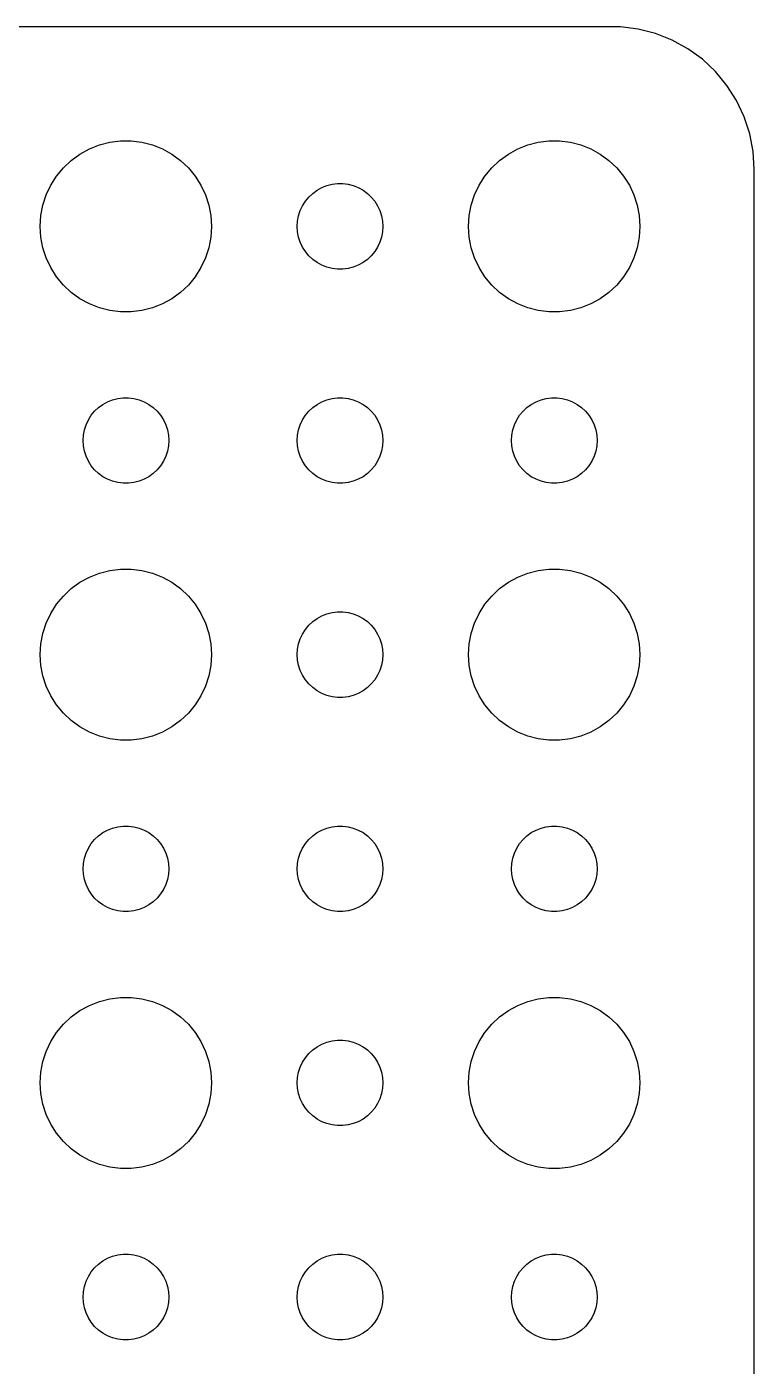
# Model space of a CAD drawing. Header units: metres. Extents: x -90 to 90, y -89 to 89.
# Drawn here: x 64.03 to 89.5, y 42.58 to 89.49 of the extents above; entities that cross this region are included whole.
import ezdxf

# ---------------------------------------------------------------- set-up
doc = ezdxf.new("R2010")
doc.units = ezdxf.units.M

msp = doc.modelspace()

# ---------------------------------------------------------------- linework, layer by layer
for p, q in [((84.8139, 89.4901), (-84.8139, 89.4901)), ((85.4369, 89.4114), (84.8139, 89.4901)), ((86.0451, 89.2553), (85.4369, 89.4114)), ((86.6289, 89.0241), (86.0451, 89.2553)), ((87.1791, 88.7216), (86.6289, 89.0241)), ((87.6871, 88.3526), (87.1791, 88.7216)), ((88.1448, 87.9227), (87.6871, 88.3526)), ((88.5451, 87.4389), (88.1448, 87.9227)), ((88.8815, 86.9088), (88.5451, 87.4389)), ((89.1489, 86.3406), (88.8815, 86.9088)), ((89.3429, 85.7434), (89.1489, 86.3406)), ((66.573, 85.3532), (66.9379, 85.4469)), ((66.9379, 85.4469), (67.3116, 85.4941)), ((67.3116, 85.4941), (67.6884, 85.4941)), ((67.6884, 85.4941), (68.0621, 85.4469)), ((68.0621, 85.4469), (68.427, 85.3532)), ((81.573, 85.3532), (81.9379, 85.4469)), ((81.9379, 85.4469), (82.3116, 85.4941)), ((82.3116, 85.4941), (82.6884, 85.4941)), ((82.6884, 85.4941), (83.0621, 85.4469)), ((83.0621, 85.4469), (83.427, 85.3532)), ((89.4606, 85.1267), (89.3429, 85.7434)), ((65.5877, 84.8115), (65.8925, 85.033)), ((65.8925, 85.033), (66.2227, 85.2145)), ((66.2227, 85.2145), (66.573, 85.3532)), ((68.427, 85.3532), (68.7773, 85.2145)), ((68.7773, 85.2145), (69.1075, 85.033)), ((69.1075, 85.033), (69.4123, 84.8115)), ((80.5877, 84.8115), (80.8925, 85.033)), ((80.8925, 85.033), (81.2227, 85.2145)), ((81.2227, 85.2145), (81.573, 85.3532)), ((83.427, 85.3532), (83.7773, 85.2145)), ((83.7773, 85.2145), (84.1075, 85.033)), ((84.1075, 85.033), (84.4123, 84.8115)), ((89.5, 84.5), (89.4606, 85.1267)), ((65.073, 84.2634), (65.3131, 84.5536)), ((65.3131, 84.5536), (65.5877, 84.8115)), ((69.4123, 84.8115), (69.6869, 84.5536)), ((69.6869, 84.5536), (69.927, 84.2634)), ((80.073, 84.2634), (80.3131, 84.5536)), ((80.3131, 84.5536), (80.5877, 84.8115)), ((84.4123, 84.8115), (84.6869, 84.5536)), ((84.6869, 84.5536), (84.927, 84.2634)), ((89.5, -84.5), (89.5, 84.5)), ((64.8711, 83.9453), (65.073, 84.2634)), ((69.927, 84.2634), (70.1289, 83.9453)), ((74.5365, 83.9266), (74.7189, 83.9734)), ((74.7189, 83.9734), (74.9058, 83.997)), ((74.9058, 83.997), (75.0942, 83.997)), ((75.0942, 83.997), (75.2811, 83.9734)), ((75.2811, 83.9734), (75.4635, 83.9266)), ((79.8711, 83.9453), (80.073, 84.2634)), ((84.927, 84.2634), (85.1289, 83.9453)), ((64.5943, 83.2461), (64.7107, 83.6044)), ((64.7107, 83.6044), (64.8711, 83.9453)), ((70.1289, 83.9453), (70.2893, 83.6044)), ((70.2893, 83.6044), (70.4057, 83.2461)), ((73.7865, 83.3817), (73.9065, 83.5268)), ((73.9065, 83.5268), (74.0439, 83.6558)), ((74.0439, 83.6558), (74.1963, 83.7665)), ((74.1963, 83.7665), (74.3613, 83.8572)), ((74.3613, 83.8572), (74.5365, 83.9266)), ((75.4635, 83.9266), (75.6387, 83.8572)), ((75.6387, 83.8572), (75.8037, 83.7665)), ((75.8037, 83.7665), (75.9561, 83.6558)), ((75.9561, 83.6558), (76.0934, 83.5268)), ((76.0934, 83.5268), (76.2135, 83.3817)), ((79.5943, 83.2461), (79.7107, 83.6044)), ((79.7107, 83.6044), (79.8711, 83.9453)), ((85.1289, 83.9453), (85.2893, 83.6044)), ((85.2893, 83.6044), (85.4057, 83.2461)), ((64.5237, 82.876), (64.5943, 83.2461)), ((70.4057, 83.2461), (70.4763, 82.876)), ((73.5471, 82.873), (73.6053, 83.0522)), ((73.6053, 83.0522), (73.6855, 83.2226)), ((73.6855, 83.2226), (73.7865, 83.3817)), ((76.2135, 83.3817), (76.3145, 83.2226)), ((76.3145, 83.2226), (76.3947, 83.0522)), ((76.3947, 83.0522), (76.4529, 82.873)), ((79.5237, 82.876), (79.5943, 83.2461)), ((85.4057, 83.2461), (85.4763, 82.876)), ((64.5, 82.5), (64.5237, 82.876)), ((70.4763, 82.876), (70.5, 82.5)), ((73.5, 82.5), (73.5118, 82.688)), ((73.5118, 82.688), (73.5471, 82.873)), ((76.4529, 82.873), (76.4882, 82.688)), ((76.4882, 82.688), (76.5, 82.5)), ((79.5, 82.5), (79.5237, 82.876)), ((85.4763, 82.876), (85.5, 82.5)), ((64.5237, 82.124), (64.5, 82.5)), ((64.5943, 81.7539), (64.5237, 82.124)), ((70.4763, 82.124), (70.4057, 81.7539)), ((70.5, 82.5), (70.4763, 82.124)), ((73.5118, 82.312), (73.5, 82.5)), ((73.5471, 82.127), (73.5118, 82.312)), ((73.6053, 81.9478), (73.5471, 82.127)), ((76.4529, 82.127), (76.3947, 81.9478)), ((76.4882, 82.312), (76.4529, 82.127)), ((76.5, 82.5), (76.4882, 82.312)), ((79.5237, 82.124), (79.5, 82.5)), ((79.5943, 81.7539), (79.5237, 82.124)), ((85.4763, 82.124), (85.4057, 81.7539)), ((85.5, 82.5), (85.4763, 82.124)), ((64.7107, 81.3956), (64.5943, 81.7539)), ((70.4057, 81.7539), (70.2893, 81.3956)), ((73.6855, 81.7774), (73.6053, 81.9478)), ((73.7865, 81.6183), (73.6855, 81.7774)), ((76.3145, 81.7774), (76.2135, 81.6183)), ((76.3947, 81.9478), (76.3145, 81.7774)), ((79.7107, 81.3956), (79.5943, 81.7539)), ((85.4057, 81.7539), (85.2893, 81.3956)), ((64.8711, 81.0547), (64.7107, 81.3956)), ((70.2893, 81.3956), (70.1289, 81.0547)), ((73.9065, 81.4732), (73.7865, 81.6183)), ((74.0439, 81.3442), (73.9065, 81.4732)), ((74.1963, 81.2335), (74.0439, 81.3442)), ((74.3613, 81.1428), (74.1963, 81.2335)), ((75.8037, 81.2335), (75.6387, 81.1428)), ((75.9561, 81.3442), (75.8037, 81.2335)), ((76.0934, 81.4732), (75.9561, 81.3442)), ((76.2135, 81.6183), (76.0934, 81.4732)), ((79.8711, 81.0547), (79.7107, 81.3956)), ((85.2893, 81.3956), (85.1289, 81.0547)), ((65.073, 80.7366), (64.8711, 81.0547)), ((65.3131, 80.4464), (65.073, 80.7366)), ((69.927, 80.7366), (69.6869, 80.4464)), ((70.1289, 81.0547), (69.927, 80.7366)), ((74.5365, 81.0734), (74.3613, 81.1428)), ((74.7189, 81.0266), (74.5365, 81.0734)), ((74.9058, 81.003), (74.7189, 81.0266)), ((75.0942, 81.003), (74.9058, 81.003)), ((75.2811, 81.0266), (75.0942, 81.003)), ((75.4635, 81.0734), (75.2811, 81.0266)), ((75.6387, 81.1428), (75.4635, 81.0734)), ((80.073, 80.7366), (79.8711, 81.0547)), ((80.3131, 80.4464), (80.073, 80.7366)), ((84.927, 80.7366), (84.6869, 80.4464)), ((85.1289, 81.0547), (84.927, 80.7366)), ((65.5877, 80.1885), (65.3131, 80.4464)), ((69.6869, 80.4464), (69.4123, 80.1885)), ((80.5877, 80.1885), (80.3131, 80.4464)), ((84.6869, 80.4464), (84.4123, 80.1885)), ((65.8925, 79.967), (65.5877, 80.1885)), ((66.2227, 79.7855), (65.8925, 79.967)), ((66.573, 79.6468), (66.2227, 79.7855)), ((68.7773, 79.7855), (68.427, 79.6468)), ((69.1075, 79.967), (68.7773, 79.7855)), ((69.4123, 80.1885), (69.1075, 79.967)), ((80.8925, 79.967), (80.5877, 80.1885)), ((81.2227, 79.7855), (80.8925, 79.967)), ((81.573, 79.6468), (81.2227, 79.7855)), ((83.7773, 79.7855), (83.427, 79.6468)), ((84.1075, 79.967), (83.7773, 79.7855)), ((84.4123, 80.1885), (84.1075, 79.967)), ((66.9379, 79.5531), (66.573, 79.6468)), ((67.3116, 79.5059), (66.9379, 79.5531)), ((67.6884, 79.5059), (67.3116, 79.5059)), ((68.0621, 79.5531), (67.6884, 79.5059)), ((68.427, 79.6468), (68.0621, 79.5531)), ((81.9379, 79.5531), (81.573, 79.6468)), ((82.3116, 79.5059), (81.9379, 79.5531)), ((82.6884, 79.5059), (82.3116, 79.5059)), ((83.0621, 79.5531), (82.6884, 79.5059)), ((83.427, 79.6468), (83.0621, 79.5531)), ((67.0365, 76.4266), (67.2189, 76.4734)), ((67.2189, 76.4734), (67.4058, 76.497)), ((67.4058, 76.497), (67.5942, 76.497)), ((67.5942, 76.497), (67.7811, 76.4734)), ((67.7811, 76.4734), (67.9635, 76.4266)), ((74.5365, 76.4266), (74.7189, 76.4734)), ((74.7189, 76.4734), (74.9058, 76.497)), ((74.9058, 76.497), (75.0942, 76.497)), ((75.0942, 76.497), (75.2811, 76.4734)), ((75.2811, 76.4734), (75.4635, 76.4266)), ((82.0365, 76.4266), (82.2189, 76.4734)), ((82.2189, 76.4734), (82.4058, 76.497)), ((82.4058, 76.497), (82.5942, 76.497)), ((82.5942, 76.497), (82.7811, 76.4734)), ((82.7811, 76.4734), (82.9635, 76.4266)), ((66.2865, 75.8817), (66.4065, 76.0268)), ((66.4065, 76.0268), (66.5439, 76.1558)), ((66.5439, 76.1558), (66.6963, 76.2665)), ((66.6963, 76.2665), (66.8613, 76.3572)), ((66.8613, 76.3572), (67.0365, 76.4266)), ((67.9635, 76.4266), (68.1387, 76.3572)), ((68.1387, 76.3572), (68.3037, 76.2665)), ((68.3037, 76.2665), (68.4561, 76.1558)), ((68.4561, 76.1558), (68.5934, 76.0268)), ((68.5934, 76.0268), (68.7135, 75.8817)), ((73.7865, 75.8817), (73.9065, 76.0268)), ((73.9065, 76.0268), (74.0439, 76.1558)), ((74.0439, 76.1558), (74.1963, 76.2665)), ((74.1963, 76.2665), (74.3613, 76.3572)), ((74.3613, 76.3572), (74.5365, 76.4266)), ((75.4635, 76.4266), (75.6387, 76.3572)), ((75.6387, 76.3572), (75.8037, 76.2665)), ((75.8037, 76.2665), (75.9561, 76.1558)), ((75.9561, 76.1558), (76.0934, 76.0268)), ((76.0934, 76.0268), (76.2135, 75.8817)), ((81.2865, 75.8817), (81.4065, 76.0268)), ((81.4065, 76.0268), (81.5439, 76.1558)), ((81.5439, 76.1558), (81.6963, 76.2665)), ((81.6963, 76.2665), (81.8613, 76.3572)), ((81.8613, 76.3572), (82.0365, 76.4266)), ((82.9635, 76.4266), (83.1387, 76.3572)), ((83.1387, 76.3572), (83.3037, 76.2665)), ((83.3037, 76.2665), (83.4561, 76.1558)), ((83.4561, 76.1558), (83.5934, 76.0268)), ((83.5934, 76.0268), (83.7135, 75.8817)), ((66.0471, 75.373), (66.1053, 75.5522)), ((66.1053, 75.5522), (66.1855, 75.7226)), ((66.1855, 75.7226), (66.2865, 75.8817)), ((68.7135, 75.8817), (68.8145, 75.7226)), ((68.8145, 75.7226), (68.8947, 75.5522)), ((68.8947, 75.5522), (68.9529, 75.373)), ((73.5471, 75.373), (73.6053, 75.5522)), ((73.6053, 75.5522), (73.6855, 75.7226)), ((73.6855, 75.7226), (73.7865, 75.8817)), ((76.2135, 75.8817), (76.3145, 75.7226)), ((76.3145, 75.7226), (76.3947, 75.5522)), ((76.3947, 75.5522), (76.4529, 75.373)), ((81.0471, 75.373), (81.1053, 75.5522)), ((81.1053, 75.5522), (81.1855, 75.7226)), ((81.1855, 75.7226), (81.2865, 75.8817)), ((83.7135, 75.8817), (83.8145, 75.7226)), ((83.8145, 75.7226), (83.8947, 75.5522)), ((83.8947, 75.5522), (83.9529, 75.373)), ((66, 75), (66.0118, 75.188)), ((66.0118, 75.188), (66.0471, 75.373)), ((68.9529, 75.373), (68.9882, 75.188)), ((68.9882, 75.188), (69, 75)), ((73.5, 75), (73.5118, 75.188)), ((73.5118, 75.188), (73.5471, 75.373)), ((76.4529, 75.373), (76.4882, 75.188)), ((76.4882, 75.188), (76.5, 75)), ((81, 75), (81.0118, 75.188)), ((81.0118, 75.188), (81.0471, 75.373)), ((83.9529, 75.373), (83.9882, 75.188)), ((83.9882, 75.188), (84, 75)), ((66.0118, 74.812), (66, 75)), ((66.0471, 74.627), (66.0118, 74.812)), ((66.1053, 74.4478), (66.0471, 74.627)), ((68.9529, 74.627), (68.8947, 74.4478)), ((68.9882, 74.812), (68.9529, 74.627)), ((69, 75), (68.9882, 74.812)), ((73.5118, 74.812), (73.5, 75)), ((73.5471, 74.627), (73.5118, 74.812)), ((73.6053, 74.4478), (73.5471, 74.627)), ((76.4529, 74.627), (76.3947, 74.4478)), ((76.4882, 74.812), (76.4529, 74.627)), ((76.5, 75), (76.4882, 74.812)), ((81.0118, 74.812), (81, 75)), ((81.0471, 74.627), (81.0118, 74.812)), ((81.1053, 74.4478), (81.0471, 74.627)), ((83.9529, 74.627), (83.8947, 74.4478)), ((83.9882, 74.812), (83.9529, 74.627)), ((84, 75), (83.9882, 74.812)), ((66.1855, 74.2774), (66.1053, 74.4478)), ((66.2865, 74.1183), (66.1855, 74.2774)), ((68.8145, 74.2774), (68.7135, 74.1183)), ((68.8947, 74.4478), (68.8145, 74.2774)), ((73.6855, 74.2774), (73.6053, 74.4478)), ((73.7865, 74.1183), (73.6855, 74.2774)), ((76.3145, 74.2774), (76.2135, 74.1183)), ((76.3947, 74.4478), (76.3145, 74.2774)), ((81.1855, 74.2774), (81.1053, 74.4478)), ((81.2865, 74.1183), (81.1855, 74.2774)), ((83.8145, 74.2774), (83.7135, 74.1183)), ((83.8947, 74.4478), (83.8145, 74.2774)), ((66.4065, 73.9732), (66.2865, 74.1183)), ((66.5439, 73.8442), (66.4065, 73.9732)), ((66.6963, 73.7335), (66.5439, 73.8442)), ((66.8613, 73.6428), (66.6963, 73.7335)), ((68.3037, 73.7335), (68.1387, 73.6428)), ((68.4561, 73.8442), (68.3037, 73.7335)), ((68.5934, 73.9732), (68.4561, 73.8442)), ((68.7135, 74.1183), (68.5934, 73.9732)), ((73.9065, 73.9732), (73.7865, 74.1183)), ((74.0439, 73.8442), (73.9065, 73.9732)), ((74.1963, 73.7335), (74.0439, 73.8442)), ((74.3613, 73.6428), (74.1963, 73.7335)), ((75.8037, 73.7335), (75.6387, 73.6428)), ((75.9561, 73.8442), (75.8037, 73.7335)), ((76.0934, 73.9732), (75.9561, 73.8442)), ((76.2135, 74.1183), (76.0934, 73.9732)), ((81.4065, 73.9732), (81.2865, 74.1183)), ((81.5439, 73.8442), (81.4065, 73.9732)), ((81.6963, 73.7335), (81.5439, 73.8442)), ((81.8613, 73.6428), (81.6963, 73.7335)), ((83.3037, 73.7335), (83.1387, 73.6428)), ((83.4561, 73.8442), (83.3037, 73.7335)), ((83.5934, 73.9732), (83.4561, 73.8442)), ((83.7135, 74.1183), (83.5934, 73.9732)), ((67.0365, 73.5734), (66.8613, 73.6428)), ((67.2189, 73.5266), (67.0365, 73.5734)), ((67.4058, 73.503), (67.2189, 73.5266)), ((67.5942, 73.503), (67.4058, 73.503)), ((67.7811, 73.5266), (67.5942, 73.503)), ((67.9635, 73.5734), (67.7811, 73.5266)), ((68.1387, 73.6428), (67.9635, 73.5734)), ((74.5365, 73.5734), (74.3613, 73.6428)), ((74.7189, 73.5266), (74.5365, 73.5734)), ((74.9058, 73.503), (74.7189, 73.5266)), ((75.0942, 73.503), (74.9058, 73.503)), ((75.2811, 73.5266), (75.0942, 73.503)), ((75.4635, 73.5734), (75.2811, 73.5266)), ((75.6387, 73.6428), (75.4635, 73.5734)), ((82.0365, 73.5734), (81.8613, 73.6428)), ((82.2189, 73.5266), (82.0365, 73.5734)), ((82.4058, 73.503), (82.2189, 73.5266)), ((82.5942, 73.503), (82.4058, 73.503)), ((82.7811, 73.5266), (82.5942, 73.503)), ((82.9635, 73.5734), (82.7811, 73.5266)), ((83.1387, 73.6428), (82.9635, 73.5734)), ((66.573, 70.3532), (66.9379, 70.4469)), ((66.9379, 70.4469), (67.3116, 70.4941)), ((67.3116, 70.4941), (67.6884, 70.4941)), ((67.6884, 70.4941), (68.0621, 70.4469)), ((68.0621, 70.4469), (68.427, 70.3532)), ((81.573, 70.3532), (81.9379, 70.4469)), ((81.9379, 70.4469), (82.3116, 70.4941)), ((82.3116, 70.4941), (82.6884, 70.4941)), ((82.6884, 70.4941), (83.0621, 70.4469)), ((83.0621, 70.4469), (83.427, 70.3532)), ((65.5877, 69.8115), (65.8925, 70.033)), ((65.8925, 70.033), (66.2227, 70.2145)), ((66.2227, 70.2145), (66.573, 70.3532)), ((68.427, 70.3532), (68.7773, 70.2145)), ((68.7773, 70.2145), (69.1075, 70.033)), ((69.1075, 70.033), (69.4123, 69.8115)), ((80.5877, 69.8115), (80.8925, 70.033)), ((80.8925, 70.033), (81.2227, 70.2145)), ((81.2227, 70.2145), (81.573, 70.3532)), ((83.427, 70.3532), (83.7773, 70.2145)), ((83.7773, 70.2145), (84.1075, 70.033)), ((84.1075, 70.033), (84.4123, 69.8115)), ((65.073, 69.2634), (65.3131, 69.5536)), ((65.3131, 69.5536), (65.5877, 69.8115)), ((69.4123, 69.8115), (69.6869, 69.5536)), ((69.6869, 69.5536), (69.927, 69.2634)), ((80.073, 69.2634), (80.3131, 69.5536)), ((80.3131, 69.5536), (80.5877, 69.8115)), ((84.4123, 69.8115), (84.6869, 69.5536)), ((84.6869, 69.5536), (84.927, 69.2634)), ((64.8711, 68.9453), (65.073, 69.2634)), ((69.927, 69.2634), (70.1289, 68.9453)), ((74.5365, 68.9266), (74.7189, 68.9734)), ((74.7189, 68.9734), (74.9058, 68.997)), ((74.9058, 68.997), (75.0942, 68.997)), ((75.0942, 68.997), (75.2811, 68.9734)), ((75.2811, 68.9734), (75.4635, 68.9266)), ((79.8711, 68.9453), (80.073, 69.2634)), ((84.927, 69.2634), (85.1289, 68.9453)), ((64.5943, 68.2461), (64.7107, 68.6044)), ((64.7107, 68.6044), (64.8711, 68.9453)), ((70.1289, 68.9453), (70.2893, 68.6044)), ((70.2893, 68.6044), (70.4057, 68.2461)), ((73.7865, 68.3817), (73.9065, 68.5268)), ((73.9065, 68.5268), (74.0439, 68.6558)), ((74.0439, 68.6558), (74.1963, 68.7665)), ((74.1963, 68.7665), (74.3613, 68.8572)), ((74.3613, 68.8572), (74.5365, 68.9266)), ((75.4635, 68.9266), (75.6387, 68.8572)), ((75.6387, 68.8572), (75.8037, 68.7665)), ((75.8037, 68.7665), (75.9561, 68.6558)), ((75.9561, 68.6558), (76.0934, 68.5268)), ((76.0934, 68.5268), (76.2135, 68.3817)), ((79.5943, 68.2461), (79.7107, 68.6044)), ((79.7107, 68.6044), (79.8711, 68.9453)), ((85.1289, 68.9453), (85.2893, 68.6044)), ((85.2893, 68.6044), (85.4057, 68.2461)), ((64.5237, 67.876), (64.5943, 68.2461)), ((70.4057, 68.2461), (70.4763, 67.876)), ((73.5471, 67.873), (73.6053, 68.0522)), ((73.6053, 68.0522), (73.6855, 68.2226)), ((73.6855, 68.2226), (73.7865, 68.3817)), ((76.2135, 68.3817), (76.3145, 68.2226)), ((76.3145, 68.2226), (76.3947, 68.0522)), ((76.3947, 68.0522), (76.4529, 67.873)), ((79.5237, 67.876), (79.5943, 68.2461)), ((85.4057, 68.2461), (85.4763, 67.876)), ((64.5, 67.5), (64.5237, 67.876)), ((70.4763, 67.876), (70.5, 67.5)), ((73.5, 67.5), (73.5118, 67.688)), ((73.5118, 67.688), (73.5471, 67.873)), ((76.4529, 67.873), (76.4882, 67.688)), ((76.4882, 67.688), (76.5, 67.5)), ((79.5, 67.5), (79.5237, 67.876)), ((85.4763, 67.876), (85.5, 67.5)), ((64.5237, 67.124), (64.5, 67.5)), ((64.5943, 66.7539), (64.5237, 67.124)), ((70.4763, 67.124), (70.4057, 66.7539)), ((70.5, 67.5), (70.4763, 67.124)), ((73.5118, 67.312), (73.5, 67.5)), ((73.5471, 67.127), (73.5118, 67.312)), ((73.6053, 66.9478), (73.5471, 67.127)), ((76.4529, 67.127), (76.3947, 66.9478)), ((76.4882, 67.312), (76.4529, 67.127)), ((76.5, 67.5), (76.4882, 67.312)), ((79.5237, 67.124), (79.5, 67.5)), ((79.5943, 66.7539), (79.5237, 67.124)), ((85.4763, 67.124), (85.4057, 66.7539)), ((85.5, 67.5), (85.4763, 67.124)), ((64.7107, 66.3956), (64.5943, 66.7539)), ((70.4057, 66.7539), (70.2893, 66.3956)), ((73.6855, 66.7774), (73.6053, 66.9478)), ((73.7865, 66.6183), (73.6855, 66.7774)), ((73.9065, 66.4732), (73.7865, 66.6183)), ((76.2135, 66.6183), (76.0934, 66.4732)), ((76.3145, 66.7774), (76.2135, 66.6183)), ((76.3947, 66.9478), (76.3145, 66.7774)), ((79.7107, 66.3956), (79.5943, 66.7539)), ((85.4057, 66.7539), (85.2893, 66.3956)), ((64.8711, 66.0547), (64.7107, 66.3956)), ((70.2893, 66.3956), (70.1289, 66.0547)), ((74.0439, 66.3442), (73.9065, 66.4732)), ((74.1963, 66.2335), (74.0439, 66.3442)), ((74.3613, 66.1428), (74.1963, 66.2335)), ((75.8037, 66.2335), (75.6387, 66.1428)), ((75.9561, 66.3442), (75.8037, 66.2335)), ((76.0934, 66.4732), (75.9561, 66.3442)), ((79.8711, 66.0547), (79.7107, 66.3956)), ((85.2893, 66.3956), (85.1289, 66.0547)), ((65.073, 65.7366), (64.8711, 66.0547)), ((65.3131, 65.4464), (65.073, 65.7366)), ((69.927, 65.7366), (69.6869, 65.4464)), ((70.1289, 66.0547), (69.927, 65.7366)), ((74.5365, 66.0734), (74.3613, 66.1428)), ((74.7189, 66.0266), (74.5365, 66.0734)), ((74.9058, 66.003), (74.7189, 66.0266)), ((75.0942, 66.003), (74.9058, 66.003)), ((75.2811, 66.0266), (75.0942, 66.003)), ((75.4635, 66.0734), (75.2811, 66.0266)), ((75.6387, 66.1428), (75.4635, 66.0734)), ((80.073, 65.7366), (79.8711, 66.0547)), ((80.3131, 65.4464), (80.073, 65.7366)), ((84.927, 65.7366), (84.6869, 65.4464)), ((85.1289, 66.0547), (84.927, 65.7366)), ((65.5877, 65.1885), (65.3131, 65.4464)), ((69.6869, 65.4464), (69.4123, 65.1885)), ((80.5877, 65.1885), (80.3131, 65.4464)), ((84.6869, 65.4464), (84.4123, 65.1885)), ((65.8925, 64.967), (65.5877, 65.1885)), ((66.2227, 64.7855), (65.8925, 64.967)), ((66.573, 64.6468), (66.2227, 64.7855)), ((68.7773, 64.7855), (68.427, 64.6468)), ((69.1075, 64.967), (68.7773, 64.7855)), ((69.4123, 65.1885), (69.1075, 64.967)), ((80.8925, 64.967), (80.5877, 65.1885)), ((81.2227, 64.7855), (80.8925, 64.967)), ((81.573, 64.6468), (81.2227, 64.7855)), ((83.7773, 64.7855), (83.427, 64.6468)), ((84.1075, 64.967), (83.7773, 64.7855)), ((84.4123, 65.1885), (84.1075, 64.967)), ((66.9379, 64.5531), (66.573, 64.6468)), ((67.3116, 64.5059), (66.9379, 64.5531)), ((67.6884, 64.5059), (67.3116, 64.5059)), ((68.0621, 64.5531), (67.6884, 64.5059)), ((68.427, 64.6468), (68.0621, 64.5531)), ((81.9379, 64.5531), (81.573, 64.6468)), ((82.3116, 64.5059), (81.9379, 64.5531)), ((82.6884, 64.5059), (82.3116, 64.5059)), ((83.0621, 64.5531), (82.6884, 64.5059)), ((83.427, 64.6468), (83.0621, 64.5531)), ((67.0365, 61.4266), (67.2189, 61.4734)), ((67.2189, 61.4734), (67.4058, 61.497)), ((67.4058, 61.497), (67.5942, 61.497)), ((67.5942, 61.497), (67.7811, 61.4734)), ((67.7811, 61.4734), (67.9635, 61.4266)), ((74.5365, 61.4266), (74.7189, 61.4734)), ((74.7189, 61.4734), (74.9058, 61.497)), ((74.9058, 61.497), (75.0942, 61.497)), ((75.0942, 61.497), (75.2811, 61.4734)), ((75.2811, 61.4734), (75.4635, 61.4266)), ((82.0365, 61.4266), (82.2189, 61.4734)), ((82.2189, 61.4734), (82.4058, 61.497)), ((82.4058, 61.497), (82.5942, 61.497)), ((82.5942, 61.497), (82.7811, 61.4734)), ((82.7811, 61.4734), (82.9635, 61.4266)), ((66.2865, 60.8817), (66.4065, 61.0268)), ((66.4065, 61.0268), (66.5439, 61.1558)), ((66.5439, 61.1558), (66.6963, 61.2665)), ((66.6963, 61.2665), (66.8613, 61.3572)), ((66.8613, 61.3572), (67.0365, 61.4266)), ((67.9635, 61.4266), (68.1387, 61.3572)), ((68.1387, 61.3572), (68.3037, 61.2665)), ((68.3037, 61.2665), (68.4561, 61.1558)), ((68.4561, 61.1558), (68.5934, 61.0268)), ((68.5934, 61.0268), (68.7135, 60.8817)), ((73.7865, 60.8817), (73.9065, 61.0268)), ((73.9065, 61.0268), (74.0439, 61.1558)), ((74.0439, 61.1558), (74.1963, 61.2665)), ((74.1963, 61.2665), (74.3613, 61.3572)), ((74.3613, 61.3572), (74.5365, 61.4266)), ((75.4635, 61.4266), (75.6387, 61.3572)), ((75.6387, 61.3572), (75.8037, 61.2665)), ((75.8037, 61.2665), (75.9561, 61.1558)), ((75.9561, 61.1558), (76.0934, 61.0268)), ((76.0934, 61.0268), (76.2135, 60.8817)), ((81.2865, 60.8817), (81.4065, 61.0268)), ((81.4065, 61.0268), (81.5439, 61.1558)), ((81.5439, 61.1558), (81.6963, 61.2665)), ((81.6963, 61.2665), (81.8613, 61.3572)), ((81.8613, 61.3572), (82.0365, 61.4266)), ((82.9635, 61.4266), (83.1387, 61.3572)), ((83.1387, 61.3572), (83.3037, 61.2665)), ((83.3037, 61.2665), (83.4561, 61.1558)), ((83.4561, 61.1558), (83.5934, 61.0268)), ((83.5934, 61.0268), (83.7135, 60.8817)), ((66.0471, 60.373), (66.1053, 60.5522)), ((66.1053, 60.5522), (66.1855, 60.7226)), ((66.1855, 60.7226), (66.2865, 60.8817)), ((68.7135, 60.8817), (68.8145, 60.7226)), ((68.8145, 60.7226), (68.8947, 60.5522)), ((68.8947, 60.5522), (68.9529, 60.373)), ((73.5471, 60.373), (73.6053, 60.5522)), ((73.6053, 60.5522), (73.6855, 60.7226)), ((73.6855, 60.7226), (73.7865, 60.8817)), ((76.2135, 60.8817), (76.3145, 60.7226)), ((76.3145, 60.7226), (76.3947, 60.5522)), ((76.3947, 60.5522), (76.4529, 60.373)), ((81.0471, 60.373), (81.1053, 60.5522)), ((81.1053, 60.5522), (81.1855, 60.7226)), ((81.1855, 60.7226), (81.2865, 60.8817)), ((83.7135, 60.8817), (83.8145, 60.7226)), ((83.8145, 60.7226), (83.8947, 60.5522)), ((83.8947, 60.5522), (83.9529, 60.373)), ((66, 60), (66.0118, 60.188)), ((66.0118, 60.188), (66.0471, 60.373)), ((68.9529, 60.373), (68.9882, 60.188)), ((68.9882, 60.188), (69, 60)), ((73.5, 60), (73.5118, 60.188)), ((73.5118, 60.188), (73.5471, 60.373)), ((76.4529, 60.373), (76.4882, 60.188)), ((76.4882, 60.188), (76.5, 60)), ((81, 60), (81.0118, 60.188)), ((81.0118, 60.188), (81.0471, 60.373)), ((83.9529, 60.373), (83.9882, 60.188)), ((83.9882, 60.188), (84, 60)), ((66.0118, 59.812), (66, 60)), ((66.0471, 59.627), (66.0118, 59.812)), ((66.1053, 59.4478), (66.0471, 59.627)), ((68.9529, 59.627), (68.8947, 59.4478)), ((68.9882, 59.812), (68.9529, 59.627)), ((69, 60), (68.9882, 59.812)), ((73.5118, 59.812), (73.5, 60)), ((73.5471, 59.627), (73.5118, 59.812)), ((73.6053, 59.4478), (73.5471, 59.627)), ((76.4529, 59.627), (76.3947, 59.4478)), ((76.4882, 59.812), (76.4529, 59.627)), ((76.5, 60), (76.4882, 59.812)), ((81.0118, 59.812), (81, 60)), ((81.0471, 59.627), (81.0118, 59.812)), ((81.1053, 59.4478), (81.0471, 59.627)), ((83.9529, 59.627), (83.8947, 59.4478)), ((83.9882, 59.812), (83.9529, 59.627)), ((84, 60), (83.9882, 59.812)), ((66.1855, 59.2774), (66.1053, 59.4478)), ((66.2865, 59.1183), (66.1855, 59.2774)), ((66.4065, 58.9732), (66.2865, 59.1183)), ((68.7135, 59.1183), (68.5934, 58.9732)), ((68.8145, 59.2774), (68.7135, 59.1183)), ((68.8947, 59.4478), (68.8145, 59.2774)), ((73.6855, 59.2774), (73.6053, 59.4478)), ((73.7865, 59.1183), (73.6855, 59.2774)), ((73.9065, 58.9732), (73.7865, 59.1183)), ((76.2135, 59.1183), (76.0934, 58.9732)), ((76.3145, 59.2774), (76.2135, 59.1183)), ((76.3947, 59.4478), (76.3145, 59.2774)), ((81.1855, 59.2774), (81.1053, 59.4478)), ((81.2865, 59.1183), (81.1855, 59.2774)), ((81.4065, 58.9732), (81.2865, 59.1183)), ((83.7135, 59.1183), (83.5934, 58.9732)), ((83.8145, 59.2774), (83.7135, 59.1183)), ((83.8947, 59.4478), (83.8145, 59.2774)), ((66.5439, 58.8442), (66.4065, 58.9732)), ((66.6963, 58.7335), (66.5439, 58.8442)), ((66.8613, 58.6428), (66.6963, 58.7335)), ((67.0365, 58.5734), (66.8613, 58.6428)), ((68.1387, 58.6428), (67.9635, 58.5734)), ((68.3037, 58.7335), (68.1387, 58.6428)), ((68.4561, 58.8442), (68.3037, 58.7335)), ((68.5934, 58.9732), (68.4561, 58.8442)), ((74.0439, 58.8442), (73.9065, 58.9732)), ((74.1963, 58.7335), (74.0439, 58.8442)), ((74.3613, 58.6428), (74.1963, 58.7335)), ((74.5365, 58.5734), (74.3613, 58.6428)), ((75.6387, 58.6428), (75.4635, 58.5734)), ((75.8037, 58.7335), (75.6387, 58.6428)), ((75.9561, 58.8442), (75.8037, 58.7335)), ((76.0934, 58.9732), (75.9561, 58.8442)), ((81.5439, 58.8442), (81.4065, 58.9732)), ((81.6963, 58.7335), (81.5439, 58.8442)), ((81.8613, 58.6428), (81.6963, 58.7335)), ((82.0365, 58.5734), (81.8613, 58.6428)), ((83.1387, 58.6428), (82.9635, 58.5734)), ((83.3037, 58.7335), (83.1387, 58.6428)), ((83.4561, 58.8442), (83.3037, 58.7335)), ((83.5934, 58.9732), (83.4561, 58.8442)), ((67.2189, 58.5266), (67.0365, 58.5734)), ((67.4058, 58.503), (67.2189, 58.5266)), ((67.5942, 58.503), (67.4058, 58.503)), ((67.7811, 58.5266), (67.5942, 58.503)), ((67.9635, 58.5734), (67.7811, 58.5266)), ((74.7189, 58.5266), (74.5365, 58.5734)), ((74.9058, 58.503), (74.7189, 58.5266)), ((75.0942, 58.503), (74.9058, 58.503)), ((75.2811, 58.5266), (75.0942, 58.503)), ((75.4635, 58.5734), (75.2811, 58.5266)), ((82.2189, 58.5266), (82.0365, 58.5734)), ((82.4058, 58.503), (82.2189, 58.5266)), ((82.5942, 58.503), (82.4058, 58.503)), ((82.7811, 58.5266), (82.5942, 58.503)), ((82.9635, 58.5734), (82.7811, 58.5266)), ((66.573, 55.3532), (66.9379, 55.4469)), ((66.9379, 55.4469), (67.3116, 55.4941)), ((67.3116, 55.4941), (67.6884, 55.4941)), ((67.6884, 55.4941), (68.0621, 55.4469)), ((68.0621, 55.4469), (68.427, 55.3532)), ((81.573, 55.3532), (81.9379, 55.4469)), ((81.9379, 55.4469), (82.3116, 55.4941)), ((82.3116, 55.4941), (82.6884, 55.4941)), ((82.6884, 55.4941), (83.0621, 55.4469)), ((83.0621, 55.4469), (83.427, 55.3532)), ((65.5877, 54.8115), (65.8925, 55.033)), ((65.8925, 55.033), (66.2227, 55.2145)), ((66.2227, 55.2145), (66.573, 55.3532)), ((68.427, 55.3532), (68.7773, 55.2145)), ((68.7773, 55.2145), (69.1075, 55.033)), ((69.1075, 55.033), (69.4123, 54.8115)), ((80.5877, 54.8115), (80.8925, 55.033)), ((80.8925, 55.033), (81.2227, 55.2145)), ((81.2227, 55.2145), (81.573, 55.3532)), ((83.427, 55.3532), (83.7773, 55.2145)), ((83.7773, 55.2145), (84.1075, 55.033)), ((84.1075, 55.033), (84.4123, 54.8115)), ((65.073, 54.2634), (65.3131, 54.5536)), ((65.3131, 54.5536), (65.5877, 54.8115)), ((69.4123, 54.8115), (69.6869, 54.5536)), ((69.6869, 54.5536), (69.927, 54.2634)), ((80.073, 54.2634), (80.3131, 54.5536)), ((80.3131, 54.5536), (80.5877, 54.8115)), ((84.4123, 54.8115), (84.6869, 54.5536)), ((84.6869, 54.5536), (84.927, 54.2634)), ((64.8711, 53.9453), (65.073, 54.2634)), ((69.927, 54.2634), (70.1289, 53.9453)), ((74.5365, 53.9266), (74.7189, 53.9734)), ((74.7189, 53.9734), (74.9058, 53.997)), ((74.9058, 53.997), (75.0942, 53.997)), ((75.0942, 53.997), (75.2811, 53.9734)), ((75.2811, 53.9734), (75.4635, 53.9266)), ((79.8711, 53.9453), (80.073, 54.2634)), ((84.927, 54.2634), (85.1289, 53.9453)), ((64.5943, 53.2461), (64.7107, 53.6044)), ((64.7107, 53.6044), (64.8711, 53.9453)), ((70.1289, 53.9453), (70.2893, 53.6044)), ((70.2893, 53.6044), (70.4057, 53.2461)), ((73.7865, 53.3817), (73.9065, 53.5268)), ((73.9065, 53.5268), (74.0439, 53.6558)), ((74.0439, 53.6558), (74.1963, 53.7665)), ((74.1963, 53.7665), (74.3613, 53.8572)), ((74.3613, 53.8572), (74.5365, 53.9266)), ((75.4635, 53.9266), (75.6387, 53.8572)), ((75.6387, 53.8572), (75.8037, 53.7665)), ((75.8037, 53.7665), (75.9561, 53.6558)), ((75.9561, 53.6558), (76.0934, 53.5268)), ((76.0934, 53.5268), (76.2135, 53.3817)), ((79.5943, 53.2461), (79.7107, 53.6044)), ((79.7107, 53.6044), (79.8711, 53.9453)), ((85.1289, 53.9453), (85.2893, 53.6044)), ((85.2893, 53.6044), (85.4057, 53.2461)), ((64.5237, 52.876), (64.5943, 53.2461)), ((70.4057, 53.2461), (70.4763, 52.876)), ((73.5471, 52.873), (73.6053, 53.0522)), ((73.6053, 53.0522), (73.6855, 53.2226)), ((73.6855, 53.2226), (73.7865, 53.3817)), ((76.2135, 53.3817), (76.3145, 53.2226)), ((76.3145, 53.2226), (76.3947, 53.0522)), ((76.3947, 53.0522), (76.4529, 52.873)), ((79.5237, 52.876), (79.5943, 53.2461)), ((85.4057, 53.2461), (85.4763, 52.876)), ((64.5, 52.5), (64.5237, 52.876)), ((70.4763, 52.876), (70.5, 52.5)), ((73.5, 52.5), (73.5118, 52.688)), ((73.5118, 52.688), (73.5471, 52.873)), ((76.4529, 52.873), (76.4882, 52.688)), ((76.4882, 52.688), (76.5, 52.5)), ((79.5, 52.5), (79.5237, 52.876)), ((85.4763, 52.876), (85.5, 52.5)), ((64.5237, 52.124), (64.5, 52.5)), ((64.5943, 51.7539), (64.5237, 52.124)), ((70.4763, 52.124), (70.4057, 51.7539)), ((70.5, 52.5), (70.4763, 52.124)), ((73.5118, 52.312), (73.5, 52.5)), ((73.5471, 52.127), (73.5118, 52.312)), ((73.6053, 51.9478), (73.5471, 52.127)), ((76.4529, 52.127), (76.3947, 51.9478)), ((76.4882, 52.312), (76.4529, 52.127)), ((76.5, 52.5), (76.4882, 52.312)), ((79.5237, 52.124), (79.5, 52.5)), ((79.5943, 51.7539), (79.5237, 52.124)), ((85.4763, 52.124), (85.4057, 51.7539)), ((85.5, 52.5), (85.4763, 52.124)), ((64.7107, 51.3956), (64.5943, 51.7539)), ((70.4057, 51.7539), (70.2893, 51.3956)), ((73.6855, 51.7774), (73.6053, 51.9478)), ((73.7865, 51.6183), (73.6855, 51.7774)), ((73.9065, 51.4732), (73.7865, 51.6183)), ((76.2135, 51.6183), (76.0934, 51.4732)), ((76.3145, 51.7774), (76.2135, 51.6183)), ((76.3947, 51.9478), (76.3145, 51.7774)), ((79.7107, 51.3956), (79.5943, 51.7539)), ((85.4057, 51.7539), (85.2893, 51.3956)), ((64.8711, 51.0547), (64.7107, 51.3956)), ((70.2893, 51.3956), (70.1289, 51.0547)), ((74.0439, 51.3442), (73.9065, 51.4732)), ((74.1963, 51.2335), (74.0439, 51.3442)), ((74.3613, 51.1428), (74.1963, 51.2335)), ((74.5365, 51.0734), (74.3613, 51.1428)), ((75.6387, 51.1428), (75.4635, 51.0734)), ((75.8037, 51.2335), (75.6387, 51.1428)), ((75.9561, 51.3442), (75.8037, 51.2335)), ((76.0934, 51.4732), (75.9561, 51.3442)), ((79.8711, 51.0547), (79.7107, 51.3956)), ((85.2893, 51.3956), (85.1289, 51.0547)), ((65.073, 50.7366), (64.8711, 51.0547)), ((65.3131, 50.4464), (65.073, 50.7366)), ((69.927, 50.7366), (69.6869, 50.4464)), ((70.1289, 51.0547), (69.927, 50.7366)), ((74.7189, 51.0266), (74.5365, 51.0734)), ((74.9058, 51.003), (74.7189, 51.0266)), ((75.0942, 51.003), (74.9058, 51.003)), ((75.2811, 51.0266), (75.0942, 51.003)), ((75.4635, 51.0734), (75.2811, 51.0266)), ((80.073, 50.7366), (79.8711, 51.0547)), ((80.3131, 50.4464), (80.073, 50.7366)), ((84.927, 50.7366), (84.6869, 50.4464)), ((85.1289, 51.0547), (84.927, 50.7366)), ((65.5877, 50.1885), (65.3131, 50.4464)), ((69.6869, 50.4464), (69.4123, 50.1885)), ((80.5877, 50.1885), (80.3131, 50.4464)), ((84.6869, 50.4464), (84.4123, 50.1885)), ((65.8925, 49.967), (65.5877, 50.1885)), ((66.2227, 49.7855), (65.8925, 49.967)), ((66.573, 49.6468), (66.2227, 49.7855)), ((68.7773, 49.7855), (68.427, 49.6468)), ((69.1075, 49.967), (68.7773, 49.7855)), ((69.4123, 50.1885), (69.1075, 49.967)), ((80.8925, 49.967), (80.5877, 50.1885)), ((81.2227, 49.7855), (80.8925, 49.967)), ((81.573, 49.6468), (81.2227, 49.7855)), ((83.7773, 49.7855), (83.427, 49.6468)), ((84.1075, 49.967), (83.7773, 49.7855)), ((84.4123, 50.1885), (84.1075, 49.967)), ((66.9379, 49.5531), (66.573, 49.6468)), ((67.3116, 49.5059), (66.9379, 49.5531)), ((67.6884, 49.5059), (67.3116, 49.5059)), ((68.0621, 49.5531), (67.6884, 49.5059)), ((68.427, 49.6468), (68.0621, 49.5531)), ((81.9379, 49.5531), (81.573, 49.6468)), ((82.3116, 49.5059), (81.9379, 49.5531)), ((82.6884, 49.5059), (82.3116, 49.5059)), ((83.0621, 49.5531), (82.6884, 49.5059)), ((83.427, 49.6468), (83.0621, 49.5531)), ((67.0365, 46.4266), (67.2189, 46.4734)), ((67.2189, 46.4734), (67.4058, 46.497)), ((67.4058, 46.497), (67.5942, 46.497)), ((67.5942, 46.497), (67.7811, 46.4734)), ((67.7811, 46.4734), (67.9635, 46.4266)), ((74.5365, 46.4266), (74.7189, 46.4734)), ((74.7189, 46.4734), (74.9058, 46.497)), ((74.9058, 46.497), (75.0942, 46.497)), ((75.0942, 46.497), (75.2811, 46.4734)), ((75.2811, 46.4734), (75.4635, 46.4266)), ((82.0365, 46.4266), (82.2189, 46.4734)), ((82.2189, 46.4734), (82.4058, 46.497)), ((82.4058, 46.497), (82.5942, 46.497)), ((82.5942, 46.497), (82.7811, 46.4734)), ((82.7811, 46.4734), (82.9635, 46.4266)), ((66.2865, 45.8817), (66.4065, 46.0268)), ((66.4065, 46.0268), (66.5439, 46.1558)), ((66.5439, 46.1558), (66.6963, 46.2665)), ((66.6963, 46.2665), (66.8613, 46.3572)), ((66.8613, 46.3572), (67.0365, 46.4266)), ((67.9635, 46.4266), (68.1387, 46.3572)), ((68.1387, 46.3572), (68.3037, 46.2665)), ((68.3037, 46.2665), (68.4561, 46.1558)), ((68.4561, 46.1558), (68.5934, 46.0268)), ((68.5934, 46.0268), (68.7135, 45.8817)), ((73.7865, 45.8817), (73.9065, 46.0268)), ((73.9065, 46.0268), (74.0439, 46.1558)), ((74.0439, 46.1558), (74.1963, 46.2665)), ((74.1963, 46.2665), (74.3613, 46.3572)), ((74.3613, 46.3572), (74.5365, 46.4266)), ((75.4635, 46.4266), (75.6387, 46.3572)), ((75.6387, 46.3572), (75.8037, 46.2665)), ((75.8037, 46.2665), (75.9561, 46.1558)), ((75.9561, 46.1558), (76.0934, 46.0268)), ((76.0934, 46.0268), (76.2135, 45.8817)), ((81.2865, 45.8817), (81.4065, 46.0268)), ((81.4065, 46.0268), (81.5439, 46.1558)), ((81.5439, 46.1558), (81.6963, 46.2665)), ((81.6963, 46.2665), (81.8613, 46.3572)), ((81.8613, 46.3572), (82.0365, 46.4266)), ((82.9635, 46.4266), (83.1387, 46.3572)), ((83.1387, 46.3572), (83.3037, 46.2665)), ((83.3037, 46.2665), (83.4561, 46.1558)), ((83.4561, 46.1558), (83.5934, 46.0268)), ((83.5934, 46.0268), (83.7135, 45.8817)), ((66.0471, 45.373), (66.1053, 45.5522)), ((66.1053, 45.5522), (66.1855, 45.7226)), ((66.1855, 45.7226), (66.2865, 45.8817)), ((68.7135, 45.8817), (68.8145, 45.7226)), ((68.8145, 45.7226), (68.8947, 45.5522)), ((68.8947, 45.5522), (68.9529, 45.373)), ((73.5471, 45.373), (73.6053, 45.5522)), ((73.6053, 45.5522), (73.6855, 45.7226)), ((73.6855, 45.7226), (73.7865, 45.8817)), ((76.2135, 45.8817), (76.3145, 45.7226)), ((76.3145, 45.7226), (76.3947, 45.5522)), ((76.3947, 45.5522), (76.4529, 45.373)), ((81.0471, 45.373), (81.1053, 45.5522)), ((81.1053, 45.5522), (81.1855, 45.7226)), ((81.1855, 45.7226), (81.2865, 45.8817)), ((83.7135, 45.8817), (83.8145, 45.7226)), ((83.8145, 45.7226), (83.8947, 45.5522)), ((83.8947, 45.5522), (83.9529, 45.373)), ((66, 45), (66.0118, 45.188)), ((66.0118, 45.188), (66.0471, 45.373)), ((68.9529, 45.373), (68.9882, 45.188)), ((68.9882, 45.188), (69, 45)), ((73.5, 45), (73.5118, 45.188)), ((73.5118, 45.188), (73.5471, 45.373)), ((76.4529, 45.373), (76.4882, 45.188)), ((76.4882, 45.188), (76.5, 45)), ((81, 45), (81.0118, 45.188)), ((81.0118, 45.188), (81.0471, 45.373)), ((83.9529, 45.373), (83.9882, 45.188)), ((83.9882, 45.188), (84, 45)), ((66.0118, 44.812), (66, 45)), ((66.0471, 44.627), (66.0118, 44.812)), ((66.1053, 44.4478), (66.0471, 44.627)), ((68.9529, 44.627), (68.8947, 44.4478)), ((68.9882, 44.812), (68.9529, 44.627)), ((69, 45), (68.9882, 44.812)), ((73.5118, 44.812), (73.5, 45)), ((73.5471, 44.627), (73.5118, 44.812)), ((73.6053, 44.4478), (73.5471, 44.627)), ((76.4529, 44.627), (76.3947, 44.4478)), ((76.4882, 44.812), (76.4529, 44.627)), ((76.5, 45), (76.4882, 44.812)), ((81.0118, 44.812), (81, 45)), ((81.0471, 44.627), (81.0118, 44.812)), ((81.1053, 44.4478), (81.0471, 44.627)), ((83.9529, 44.627), (83.8947, 44.4478)), ((83.9882, 44.812), (83.9529, 44.627)), ((84, 45), (83.9882, 44.812)), ((66.1855, 44.2774), (66.1053, 44.4478)), ((66.2865, 44.1183), (66.1855, 44.2774)), ((66.4065, 43.9732), (66.2865, 44.1183)), ((68.7135, 44.1183), (68.5934, 43.9732)), ((68.8145, 44.2774), (68.7135, 44.1183)), ((68.8947, 44.4478), (68.8145, 44.2774)), ((73.6855, 44.2774), (73.6053, 44.4478)), ((73.7865, 44.1183), (73.6855, 44.2774)), ((73.9065, 43.9732), (73.7865, 44.1183)), ((76.2135, 44.1183), (76.0934, 43.9732)), ((76.3145, 44.2774), (76.2135, 44.1183)), ((76.3947, 44.4478), (76.3145, 44.2774)), ((81.1855, 44.2774), (81.1053, 44.4478)), ((81.2865, 44.1183), (81.1855, 44.2774)), ((81.4065, 43.9732), (81.2865, 44.1183)), ((83.7135, 44.1183), (83.5934, 43.9732)), ((83.8145, 44.2774), (83.7135, 44.1183)), ((83.8947, 44.4478), (83.8145, 44.2774)), ((66.5439, 43.8442), (66.4065, 43.9732)), ((66.6963, 43.7335), (66.5439, 43.8442)), ((66.8613, 43.6428), (66.6963, 43.7335)), ((67.0365, 43.5734), (66.8613, 43.6428)), ((68.1387, 43.6428), (67.9635, 43.5734)), ((68.3037, 43.7335), (68.1387, 43.6428)), ((68.4561, 43.8442), (68.3037, 43.7335)), ((68.5934, 43.9732), (68.4561, 43.8442)), ((74.0439, 43.8442), (73.9065, 43.9732)), ((74.1963, 43.7335), (74.0439, 43.8442)), ((74.3613, 43.6428), (74.1963, 43.7335)), ((74.5365, 43.5734), (74.3613, 43.6428)), ((75.6387, 43.6428), (75.4635, 43.5734)), ((75.8037, 43.7335), (75.6387, 43.6428)), ((75.9561, 43.8442), (75.8037, 43.7335)), ((76.0934, 43.9732), (75.9561, 43.8442)), ((81.5439, 43.8442), (81.4065, 43.9732)), ((81.6963, 43.7335), (81.5439, 43.8442)), ((81.8613, 43.6428), (81.6963, 43.7335)), ((82.0365, 43.5734), (81.8613, 43.6428)), ((83.1387, 43.6428), (82.9635, 43.5734)), ((83.3037, 43.7335), (83.1387, 43.6428)), ((83.4561, 43.8442), (83.3037, 43.7335)), ((83.5934, 43.9732), (83.4561, 43.8442)), ((67.2189, 43.5266), (67.0365, 43.5734)), ((67.4058, 43.503), (67.2189, 43.5266)), ((67.5942, 43.503), (67.4058, 43.503)), ((67.7811, 43.5266), (67.5942, 43.503)), ((67.9635, 43.5734), (67.7811, 43.5266)), ((74.7189, 43.5266), (74.5365, 43.5734)), ((74.9058, 43.503), (74.7189, 43.5266)), ((75.0942, 43.503), (74.9058, 43.503)), ((75.2811, 43.5266), (75.0942, 43.503)), ((75.4635, 43.5734), (75.2811, 43.5266)), ((82.2189, 43.5266), (82.0365, 43.5734)), ((82.4058, 43.503), (82.2189, 43.5266)), ((82.5942, 43.503), (82.4058, 43.503)), ((82.7811, 43.5266), (82.5942, 43.503)), ((82.9635, 43.5734), (82.7811, 43.5266))]:
    msp.add_line(p, q)

doc.saveas('drawing.dxf')
